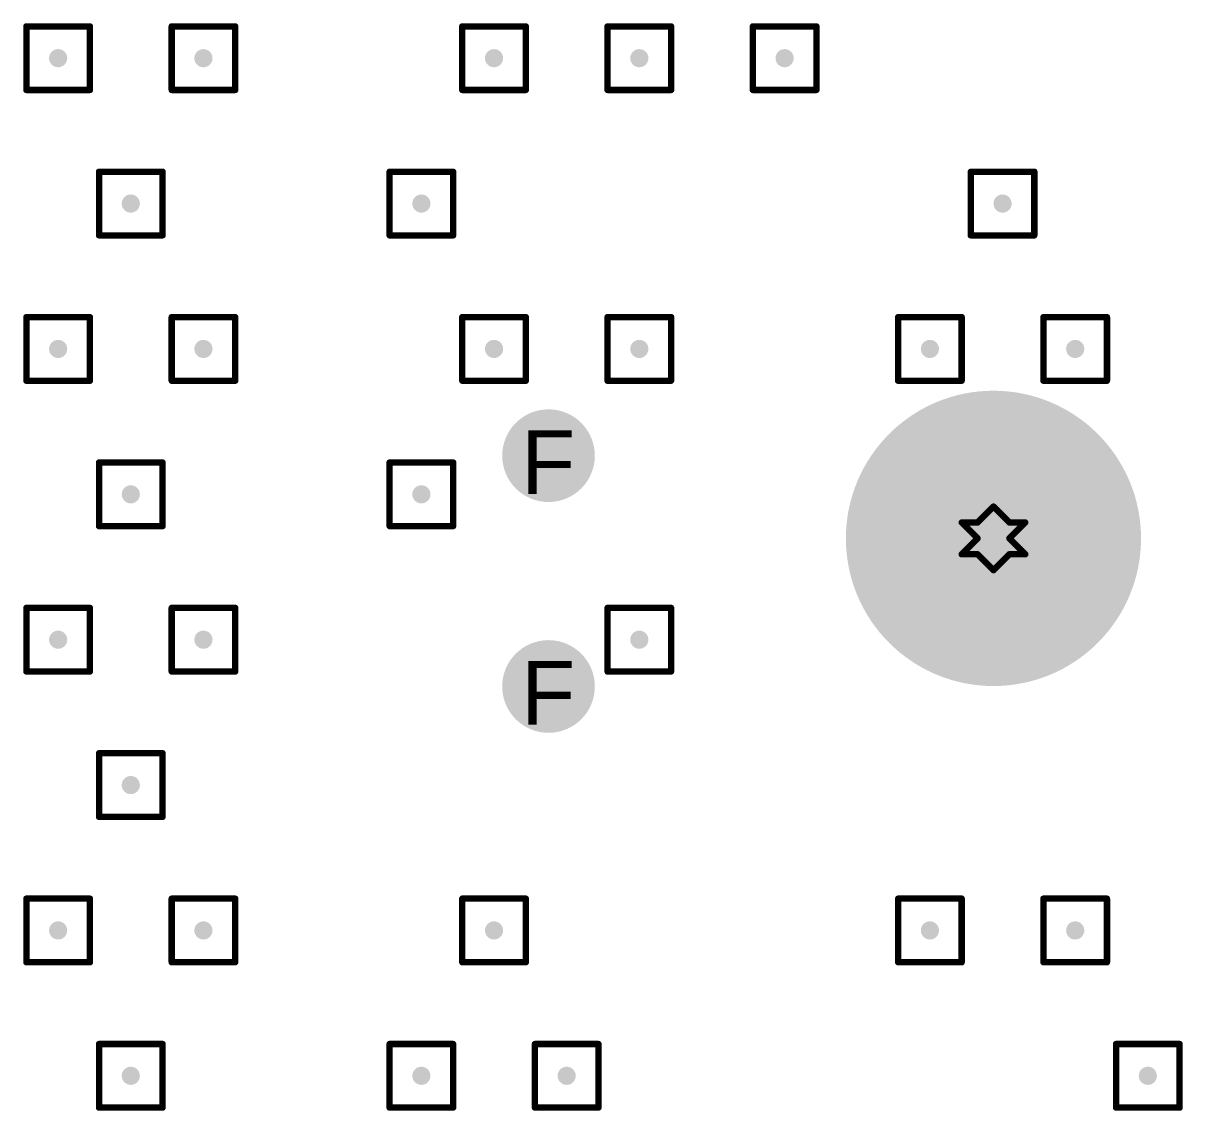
# Model space of a CAD drawing. Header units: inches. Extents: x 0 to 17, y 0 to 4.
# Drawn here: x 0.008 to 0.511, y 0.449 to 0.921 of the extents above; entities that cross this region are included whole.
import ezdxf

# ---------------------------------------------------------------- set-up
doc = ezdxf.new("R2010")
doc.units = ezdxf.units.IN
doc.header["$MEASUREMENT"] = 0
for name, color, linetype in [('Drill Drawing', 1, 'Continuous'), ('Pad Holes', 156, 'Continuous'), ('Via Holes', 16, 'Continuous')]:
    doc.layers.add(name, color=color, linetype=linetype)
doc.styles.add('Arial', font='', dxfattribs={"height": 0.2})
doc.styles.get('Arial').set_extended_font_data('Arial')

# ---------------------------------------------------------------- blocks, each defined once
blk = doc.blocks.new('HR911130A_123')
at = {"layer": 'Pad Holes'}
h = blk.add_hatch(color=7, dxfattribs=at)
edge = h.paths.add_edge_path()
edge.add_arc((0.16083, 0.19291), 0.02008, 0, 360)
h = blk.add_hatch(color=7, dxfattribs=at)
edge = h.paths.add_edge_path()
edge.add_arc((0.26083, 0.19291), 0.02008, 0, 360)
h = blk.add_hatch(color=7, dxfattribs=at)
edge = h.paths.add_edge_path()
edge.add_arc((0.225, 0), 0.06398, 0, 360)

msp = doc.modelspace()

# ---------------------------------------------------------------- hatches: boundary and pattern name
at = {"layer": 'Via Holes'}
h = msp.add_hatch(color=7, dxfattribs=at)
edge = h.paths.add_edge_path()
edge.add_arc((0.02362, 0.90551), 0.00394, 0, 360)
h = msp.add_hatch(color=7, dxfattribs=at)
edge = h.paths.add_edge_path()
edge.add_arc((0.08661, 0.90551), 0.00394, 0, 360)
h = msp.add_hatch(color=7, dxfattribs=at)
edge = h.paths.add_edge_path()
edge.add_arc((0.2126, 0.90551), 0.00394, 0, 360)
h = msp.add_hatch(color=7, dxfattribs=at)
edge = h.paths.add_edge_path()
edge.add_arc((0.27559, 0.90551), 0.00394, 0, 360)
h = msp.add_hatch(color=7, dxfattribs=at)
edge = h.paths.add_edge_path()
edge.add_arc((0.33858, 0.90551), 0.00394, 0, 360)
h = msp.add_hatch(color=7, dxfattribs=at)
edge = h.paths.add_edge_path()
edge.add_arc((0.05512, 0.84252), 0.00394, 0, 360)
h = msp.add_hatch(color=7, dxfattribs=at)
edge = h.paths.add_edge_path()
edge.add_arc((0.1811, 0.84252), 0.00394, 0, 360)
h = msp.add_hatch(color=7, dxfattribs=at)
edge = h.paths.add_edge_path()
edge.add_arc((0.43307, 0.84252), 0.00394, 0, 360)
h = msp.add_hatch(color=7, dxfattribs=at)
edge = h.paths.add_edge_path()
edge.add_arc((0.02362, 0.77953), 0.00394, 0, 360)
h = msp.add_hatch(color=7, dxfattribs=at)
edge = h.paths.add_edge_path()
edge.add_arc((0.08661, 0.77953), 0.00394, 0, 360)
h = msp.add_hatch(color=7, dxfattribs=at)
edge = h.paths.add_edge_path()
edge.add_arc((0.2126, 0.77953), 0.00394, 0, 360)
h = msp.add_hatch(color=7, dxfattribs=at)
edge = h.paths.add_edge_path()
edge.add_arc((0.27559, 0.77953), 0.00394, 0, 360)
h = msp.add_hatch(color=7, dxfattribs=at)
edge = h.paths.add_edge_path()
edge.add_arc((0.40157, 0.77953), 0.00394, 0, 360)
h = msp.add_hatch(color=7, dxfattribs=at)
edge = h.paths.add_edge_path()
edge.add_arc((0.46457, 0.77953), 0.00394, 0, 360)
h = msp.add_hatch(color=7, dxfattribs=at)
edge = h.paths.add_edge_path()
edge.add_arc((0.05512, 0.71653), 0.00394, 0, 360)
h = msp.add_hatch(color=7, dxfattribs=at)
edge = h.paths.add_edge_path()
edge.add_arc((0.1811, 0.71653), 0.00394, 0, 360)
h = msp.add_hatch(color=7, dxfattribs=at)
edge = h.paths.add_edge_path()
edge.add_arc((0.02362, 0.65354), 0.00394, 0, 360)
h = msp.add_hatch(color=7, dxfattribs=at)
edge = h.paths.add_edge_path()
edge.add_arc((0.08661, 0.65354), 0.00394, 0, 360)
h = msp.add_hatch(color=7, dxfattribs=at)
edge = h.paths.add_edge_path()
edge.add_arc((0.27559, 0.65354), 0.00394, 0, 360)
h = msp.add_hatch(color=7, dxfattribs=at)
edge = h.paths.add_edge_path()
edge.add_arc((0.05512, 0.59055), 0.00394, 0, 360)
h = msp.add_hatch(color=7, dxfattribs=at)
edge = h.paths.add_edge_path()
edge.add_arc((0.02362, 0.52756), 0.00394, 0, 360)
h = msp.add_hatch(color=7, dxfattribs=at)
edge = h.paths.add_edge_path()
edge.add_arc((0.08661, 0.52756), 0.00394, 0, 360)
h = msp.add_hatch(color=7, dxfattribs=at)
edge = h.paths.add_edge_path()
edge.add_arc((0.2126, 0.52756), 0.00394, 0, 360)
h = msp.add_hatch(color=7, dxfattribs=at)
edge = h.paths.add_edge_path()
edge.add_arc((0.40157, 0.52756), 0.00394, 0, 360)
h = msp.add_hatch(color=7, dxfattribs=at)
edge = h.paths.add_edge_path()
edge.add_arc((0.46457, 0.52756), 0.00394, 0, 360)
h = msp.add_hatch(color=7, dxfattribs=at)
edge = h.paths.add_edge_path()
edge.add_arc((0.05512, 0.46457), 0.00394, 0, 360)
h = msp.add_hatch(color=7, dxfattribs=at)
edge = h.paths.add_edge_path()
edge.add_arc((0.1811, 0.46457), 0.00394, 0, 360)
h = msp.add_hatch(color=7, dxfattribs=at)
edge = h.paths.add_edge_path()
edge.add_arc((0.24409, 0.46457), 0.00394, 0, 360)
h = msp.add_hatch(color=7, dxfattribs=at)
edge = h.paths.add_edge_path()
edge.add_arc((0.49606, 0.46457), 0.00394, 0, 360)

# ---------------------------------------------------------------- linework, layer by layer
at = {"layer": 'Drill Drawing'}
for points in [[(0.00984, 0.91929, 0.00276, 0.00276, 0), (0.0374, 0.91929, 0.00276, 0.00276, 0)], [(0.00984, 0.89173, 0.00276, 0.00276, 0), (0.00984, 0.91929, 0.00276, 0.00276, 0)], [(0.0374, 0.89173, 0.00276, 0.00276, 0), (0.0374, 0.91929, 0.00276, 0.00276, 0)], [(0.07283, 0.91929, 0.00276, 0.00276, 0), (0.10039, 0.91929, 0.00276, 0.00276, 0)], [(0.07283, 0.89173, 0.00276, 0.00276, 0), (0.07283, 0.91929, 0.00276, 0.00276, 0)], [(0.10039, 0.89173, 0.00276, 0.00276, 0), (0.10039, 0.91929, 0.00276, 0.00276, 0)], [(0.19882, 0.91929, 0.00276, 0.00276, 0), (0.22638, 0.91929, 0.00276, 0.00276, 0)], [(0.19882, 0.89173, 0.00276, 0.00276, 0), (0.19882, 0.91929, 0.00276, 0.00276, 0)], [(0.22638, 0.89173, 0.00276, 0.00276, 0), (0.22638, 0.91929, 0.00276, 0.00276, 0)], [(0.26181, 0.91929, 0.00276, 0.00276, 0), (0.28937, 0.91929, 0.00276, 0.00276, 0)], [(0.26181, 0.89173, 0.00276, 0.00276, 0), (0.26181, 0.91929, 0.00276, 0.00276, 0)], [(0.28937, 0.89173, 0.00276, 0.00276, 0), (0.28937, 0.91929, 0.00276, 0.00276, 0)], [(0.3248, 0.91929, 0.00276, 0.00276, 0), (0.35236, 0.91929, 0.00276, 0.00276, 0)], [(0.3248, 0.89173, 0.00276, 0.00276, 0), (0.3248, 0.91929, 0.00276, 0.00276, 0)], [(0.35236, 0.89173, 0.00276, 0.00276, 0), (0.35236, 0.91929, 0.00276, 0.00276, 0)], [(0.00984, 0.89173, 0.00276, 0.00276, 0), (0.0374, 0.89173, 0.00276, 0.00276, 0)], [(0.07283, 0.89173, 0.00276, 0.00276, 0), (0.10039, 0.89173, 0.00276, 0.00276, 0)], [(0.19882, 0.89173, 0.00276, 0.00276, 0), (0.22638, 0.89173, 0.00276, 0.00276, 0)], [(0.26181, 0.89173, 0.00276, 0.00276, 0), (0.28937, 0.89173, 0.00276, 0.00276, 0)], [(0.3248, 0.89173, 0.00276, 0.00276, 0), (0.35236, 0.89173, 0.00276, 0.00276, 0)], [(0.04134, 0.8563, 0.00276, 0.00276, 0), (0.0689, 0.8563, 0.00276, 0.00276, 0)], [(0.04134, 0.82874, 0.00276, 0.00276, 0), (0.04134, 0.8563, 0.00276, 0.00276, 0)], [(0.0689, 0.82874, 0.00276, 0.00276, 0), (0.0689, 0.8563, 0.00276, 0.00276, 0)], [(0.16732, 0.8563, 0.00276, 0.00276, 0), (0.19488, 0.8563, 0.00276, 0.00276, 0)], [(0.16732, 0.82874, 0.00276, 0.00276, 0), (0.16732, 0.8563, 0.00276, 0.00276, 0)], [(0.19488, 0.82874, 0.00276, 0.00276, 0), (0.19488, 0.8563, 0.00276, 0.00276, 0)], [(0.41929, 0.8563, 0.00276, 0.00276, 0), (0.44685, 0.8563, 0.00276, 0.00276, 0)], [(0.41929, 0.82874, 0.00276, 0.00276, 0), (0.41929, 0.8563, 0.00276, 0.00276, 0)], [(0.44685, 0.82874, 0.00276, 0.00276, 0), (0.44685, 0.8563, 0.00276, 0.00276, 0)], [(0.04134, 0.82874, 0.00276, 0.00276, 0), (0.0689, 0.82874, 0.00276, 0.00276, 0)], [(0.16732, 0.82874, 0.00276, 0.00276, 0), (0.19488, 0.82874, 0.00276, 0.00276, 0)], [(0.41929, 0.82874, 0.00276, 0.00276, 0), (0.44685, 0.82874, 0.00276, 0.00276, 0)], [(0.00984, 0.79331, 0.00276, 0.00276, 0), (0.0374, 0.79331, 0.00276, 0.00276, 0)], [(0.00984, 0.76575, 0.00276, 0.00276, 0), (0.00984, 0.79331, 0.00276, 0.00276, 0)], [(0.0374, 0.76575, 0.00276, 0.00276, 0), (0.0374, 0.79331, 0.00276, 0.00276, 0)], [(0.07283, 0.79331, 0.00276, 0.00276, 0), (0.10039, 0.79331, 0.00276, 0.00276, 0)], [(0.07283, 0.76575, 0.00276, 0.00276, 0), (0.07283, 0.79331, 0.00276, 0.00276, 0)], [(0.10039, 0.76575, 0.00276, 0.00276, 0), (0.10039, 0.79331, 0.00276, 0.00276, 0)], [(0.19882, 0.79331, 0.00276, 0.00276, 0), (0.22638, 0.79331, 0.00276, 0.00276, 0)], [(0.19882, 0.76575, 0.00276, 0.00276, 0), (0.19882, 0.79331, 0.00276, 0.00276, 0)], [(0.22638, 0.76575, 0.00276, 0.00276, 0), (0.22638, 0.79331, 0.00276, 0.00276, 0)], [(0.26181, 0.79331, 0.00276, 0.00276, 0), (0.28937, 0.79331, 0.00276, 0.00276, 0)], [(0.26181, 0.76575, 0.00276, 0.00276, 0), (0.26181, 0.79331, 0.00276, 0.00276, 0)], [(0.28937, 0.76575, 0.00276, 0.00276, 0), (0.28937, 0.79331, 0.00276, 0.00276, 0)], [(0.38779, 0.79331, 0.00276, 0.00276, 0), (0.41535, 0.79331, 0.00276, 0.00276, 0)], [(0.38779, 0.76575, 0.00276, 0.00276, 0), (0.38779, 0.79331, 0.00276, 0.00276, 0)], [(0.41535, 0.76575, 0.00276, 0.00276, 0), (0.41535, 0.79331, 0.00276, 0.00276, 0)], [(0.45079, 0.79331, 0.00276, 0.00276, 0), (0.47835, 0.79331, 0.00276, 0.00276, 0)], [(0.45079, 0.76575, 0.00276, 0.00276, 0), (0.45079, 0.79331, 0.00276, 0.00276, 0)], [(0.47835, 0.76575, 0.00276, 0.00276, 0), (0.47835, 0.79331, 0.00276, 0.00276, 0)], [(0.00984, 0.76575, 0.00276, 0.00276, 0), (0.0374, 0.76575, 0.00276, 0.00276, 0)], [(0.07283, 0.76575, 0.00276, 0.00276, 0), (0.10039, 0.76575, 0.00276, 0.00276, 0)], [(0.19882, 0.76575, 0.00276, 0.00276, 0), (0.22638, 0.76575, 0.00276, 0.00276, 0)], [(0.26181, 0.76575, 0.00276, 0.00276, 0), (0.28937, 0.76575, 0.00276, 0.00276, 0)], [(0.38779, 0.76575, 0.00276, 0.00276, 0), (0.41535, 0.76575, 0.00276, 0.00276, 0)], [(0.45079, 0.76575, 0.00276, 0.00276, 0), (0.47835, 0.76575, 0.00276, 0.00276, 0)], [(0.04134, 0.73031, 0.00276, 0.00276, 0), (0.0689, 0.73031, 0.00276, 0.00276, 0)], [(0.04134, 0.70276, 0.00276, 0.00276, 0), (0.04134, 0.73031, 0.00276, 0.00276, 0)], [(0.0689, 0.70276, 0.00276, 0.00276, 0), (0.0689, 0.73031, 0.00276, 0.00276, 0)], [(0.16732, 0.73031, 0.00276, 0.00276, 0), (0.19488, 0.73031, 0.00276, 0.00276, 0)], [(0.16732, 0.70276, 0.00276, 0.00276, 0), (0.16732, 0.73031, 0.00276, 0.00276, 0)], [(0.19488, 0.70276, 0.00276, 0.00276, 0), (0.19488, 0.73031, 0.00276, 0.00276, 0)], [(0.42224, 0.70433, 0.00276, 0.00276, 0), (0.42913, 0.71122, 0.00276, 0.00276, 0)], [(0.42913, 0.71122, 0.00276, 0.00276, 0), (0.43602, 0.70433, 0.00276, 0.00276, 0)], [(0.04134, 0.70276, 0.00276, 0.00276, 0), (0.0689, 0.70276, 0.00276, 0.00276, 0)], [(0.16732, 0.70276, 0.00276, 0.00276, 0), (0.19488, 0.70276, 0.00276, 0.00276, 0)], [(0.41535, 0.70433, 0.00276, 0.00276, 0), (0.42224, 0.69744, 0.00276, 0.00276, 0)], [(0.41535, 0.70433, 0.00276, 0.00276, 0), (0.42224, 0.70433, 0.00276, 0.00276, 0)], [(0.43602, 0.70433, 0.00276, 0.00276, 0), (0.44291, 0.70433, 0.00276, 0.00276, 0)], [(0.43602, 0.69744, 0.00276, 0.00276, 0), (0.44291, 0.70433, 0.00276, 0.00276, 0)], [(0.41535, 0.69055, 0.00276, 0.00276, 0), (0.42224, 0.69744, 0.00276, 0.00276, 0)], [(0.43602, 0.69744, 0.00276, 0.00276, 0), (0.44291, 0.69055, 0.00276, 0.00276, 0)], [(0.41535, 0.69055, 0.00276, 0.00276, 0), (0.42224, 0.69055, 0.00276, 0.00276, 0)], [(0.42224, 0.69055, 0.00276, 0.00276, 0), (0.42913, 0.68366, 0.00276, 0.00276, 0)], [(0.42913, 0.68366, 0.00276, 0.00276, 0), (0.43602, 0.69055, 0.00276, 0.00276, 0)], [(0.43602, 0.69055, 0.00276, 0.00276, 0), (0.44291, 0.69055, 0.00276, 0.00276, 0)], [(0.00984, 0.66732, 0.00276, 0.00276, 0), (0.0374, 0.66732, 0.00276, 0.00276, 0)], [(0.00984, 0.63976, 0.00276, 0.00276, 0), (0.00984, 0.66732, 0.00276, 0.00276, 0)], [(0.0374, 0.63976, 0.00276, 0.00276, 0), (0.0374, 0.66732, 0.00276, 0.00276, 0)], [(0.07283, 0.66732, 0.00276, 0.00276, 0), (0.10039, 0.66732, 0.00276, 0.00276, 0)], [(0.07283, 0.63976, 0.00276, 0.00276, 0), (0.07283, 0.66732, 0.00276, 0.00276, 0)], [(0.10039, 0.63976, 0.00276, 0.00276, 0), (0.10039, 0.66732, 0.00276, 0.00276, 0)], [(0.26181, 0.66732, 0.00276, 0.00276, 0), (0.28937, 0.66732, 0.00276, 0.00276, 0)], [(0.26181, 0.63976, 0.00276, 0.00276, 0), (0.26181, 0.66732, 0.00276, 0.00276, 0)], [(0.28937, 0.63976, 0.00276, 0.00276, 0), (0.28937, 0.66732, 0.00276, 0.00276, 0)], [(0.00984, 0.63976, 0.00276, 0.00276, 0), (0.0374, 0.63976, 0.00276, 0.00276, 0)], [(0.07283, 0.63976, 0.00276, 0.00276, 0), (0.10039, 0.63976, 0.00276, 0.00276, 0)], [(0.26181, 0.63976, 0.00276, 0.00276, 0), (0.28937, 0.63976, 0.00276, 0.00276, 0)], [(0.04134, 0.60433, 0.00276, 0.00276, 0), (0.0689, 0.60433, 0.00276, 0.00276, 0)], [(0.04134, 0.57677, 0.00276, 0.00276, 0), (0.04134, 0.60433, 0.00276, 0.00276, 0)], [(0.0689, 0.57677, 0.00276, 0.00276, 0), (0.0689, 0.60433, 0.00276, 0.00276, 0)], [(0.04134, 0.57677, 0.00276, 0.00276, 0), (0.0689, 0.57677, 0.00276, 0.00276, 0)], [(0.00984, 0.54134, 0.00276, 0.00276, 0), (0.0374, 0.54134, 0.00276, 0.00276, 0)], [(0.00984, 0.51378, 0.00276, 0.00276, 0), (0.00984, 0.54134, 0.00276, 0.00276, 0)], [(0.0374, 0.51378, 0.00276, 0.00276, 0), (0.0374, 0.54134, 0.00276, 0.00276, 0)], [(0.07283, 0.54134, 0.00276, 0.00276, 0), (0.10039, 0.54134, 0.00276, 0.00276, 0)], [(0.07283, 0.51378, 0.00276, 0.00276, 0), (0.07283, 0.54134, 0.00276, 0.00276, 0)], [(0.10039, 0.51378, 0.00276, 0.00276, 0), (0.10039, 0.54134, 0.00276, 0.00276, 0)], [(0.19882, 0.54134, 0.00276, 0.00276, 0), (0.22638, 0.54134, 0.00276, 0.00276, 0)], [(0.19882, 0.51378, 0.00276, 0.00276, 0), (0.19882, 0.54134, 0.00276, 0.00276, 0)], [(0.22638, 0.51378, 0.00276, 0.00276, 0), (0.22638, 0.54134, 0.00276, 0.00276, 0)], [(0.38779, 0.54134, 0.00276, 0.00276, 0), (0.41535, 0.54134, 0.00276, 0.00276, 0)], [(0.38779, 0.51378, 0.00276, 0.00276, 0), (0.38779, 0.54134, 0.00276, 0.00276, 0)], [(0.41535, 0.51378, 0.00276, 0.00276, 0), (0.41535, 0.54134, 0.00276, 0.00276, 0)], [(0.45079, 0.54134, 0.00276, 0.00276, 0), (0.47835, 0.54134, 0.00276, 0.00276, 0)], [(0.45079, 0.51378, 0.00276, 0.00276, 0), (0.45079, 0.54134, 0.00276, 0.00276, 0)], [(0.47835, 0.51378, 0.00276, 0.00276, 0), (0.47835, 0.54134, 0.00276, 0.00276, 0)], [(0.00984, 0.51378, 0.00276, 0.00276, 0), (0.0374, 0.51378, 0.00276, 0.00276, 0)], [(0.07283, 0.51378, 0.00276, 0.00276, 0), (0.10039, 0.51378, 0.00276, 0.00276, 0)], [(0.19882, 0.51378, 0.00276, 0.00276, 0), (0.22638, 0.51378, 0.00276, 0.00276, 0)], [(0.38779, 0.51378, 0.00276, 0.00276, 0), (0.41535, 0.51378, 0.00276, 0.00276, 0)], [(0.45079, 0.51378, 0.00276, 0.00276, 0), (0.47835, 0.51378, 0.00276, 0.00276, 0)], [(0.04134, 0.47835, 0.00276, 0.00276, 0), (0.0689, 0.47835, 0.00276, 0.00276, 0)], [(0.04134, 0.45079, 0.00276, 0.00276, 0), (0.04134, 0.47835, 0.00276, 0.00276, 0)], [(0.0689, 0.45079, 0.00276, 0.00276, 0), (0.0689, 0.47835, 0.00276, 0.00276, 0)], [(0.16732, 0.47835, 0.00276, 0.00276, 0), (0.19488, 0.47835, 0.00276, 0.00276, 0)], [(0.16732, 0.45079, 0.00276, 0.00276, 0), (0.16732, 0.47835, 0.00276, 0.00276, 0)], [(0.19488, 0.45079, 0.00276, 0.00276, 0), (0.19488, 0.47835, 0.00276, 0.00276, 0)], [(0.23031, 0.47835, 0.00276, 0.00276, 0), (0.25787, 0.47835, 0.00276, 0.00276, 0)], [(0.23031, 0.45079, 0.00276, 0.00276, 0), (0.23031, 0.47835, 0.00276, 0.00276, 0)], [(0.25787, 0.45079, 0.00276, 0.00276, 0), (0.25787, 0.47835, 0.00276, 0.00276, 0)], [(0.48228, 0.47835, 0.00276, 0.00276, 0), (0.50984, 0.47835, 0.00276, 0.00276, 0)], [(0.48228, 0.45079, 0.00276, 0.00276, 0), (0.48228, 0.47835, 0.00276, 0.00276, 0)], [(0.50984, 0.45079, 0.00276, 0.00276, 0), (0.50984, 0.47835, 0.00276, 0.00276, 0)], [(0.04134, 0.45079, 0.00276, 0.00276, 0), (0.0689, 0.45079, 0.00276, 0.00276, 0)], [(0.16732, 0.45079, 0.00276, 0.00276, 0), (0.19488, 0.45079, 0.00276, 0.00276, 0)], [(0.23031, 0.45079, 0.00276, 0.00276, 0), (0.25787, 0.45079, 0.00276, 0.00276, 0)], [(0.48228, 0.45079, 0.00276, 0.00276, 0), (0.50984, 0.45079, 0.00276, 0.00276, 0)]]:
    msp.add_lwpolyline(points, format="xyseb", dxfattribs=at)
for points in [[(0.00915, 0.91929, 0.00138, 0.00138, 1), (0.01053, 0.91929, 0.00138, 0.00138, 1)], [(0.00915, 0.91929, 0.00138, 0.00138, 1), (0.01053, 0.91929, 0.00138, 0.00138, 1)], [(0.03671, 0.91929, 0.00138, 0.00138, 1), (0.03809, 0.91929, 0.00138, 0.00138, 1)], [(0.03671, 0.91929, 0.00138, 0.00138, 1), (0.03809, 0.91929, 0.00138, 0.00138, 1)], [(0.07215, 0.91929, 0.00138, 0.00138, 1), (0.07352, 0.91929, 0.00138, 0.00138, 1)], [(0.07215, 0.91929, 0.00138, 0.00138, 1), (0.07352, 0.91929, 0.00138, 0.00138, 1)], [(0.0997, 0.91929, 0.00138, 0.00138, 1), (0.10108, 0.91929, 0.00138, 0.00138, 1)], [(0.0997, 0.91929, 0.00138, 0.00138, 1), (0.10108, 0.91929, 0.00138, 0.00138, 1)], [(0.19813, 0.91929, 0.00138, 0.00138, 1), (0.19951, 0.91929, 0.00138, 0.00138, 1)], [(0.19813, 0.91929, 0.00138, 0.00138, 1), (0.19951, 0.91929, 0.00138, 0.00138, 1)], [(0.22569, 0.91929, 0.00138, 0.00138, 1), (0.22707, 0.91929, 0.00138, 0.00138, 1)], [(0.22569, 0.91929, 0.00138, 0.00138, 1), (0.22707, 0.91929, 0.00138, 0.00138, 1)], [(0.26112, 0.91929, 0.00138, 0.00138, 1), (0.2625, 0.91929, 0.00138, 0.00138, 1)], [(0.26112, 0.91929, 0.00138, 0.00138, 1), (0.2625, 0.91929, 0.00138, 0.00138, 1)], [(0.28868, 0.91929, 0.00138, 0.00138, 1), (0.29006, 0.91929, 0.00138, 0.00138, 1)], [(0.28868, 0.91929, 0.00138, 0.00138, 1), (0.29006, 0.91929, 0.00138, 0.00138, 1)], [(0.32411, 0.91929, 0.00138, 0.00138, 1), (0.32549, 0.91929, 0.00138, 0.00138, 1)], [(0.32411, 0.91929, 0.00138, 0.00138, 1), (0.32549, 0.91929, 0.00138, 0.00138, 1)], [(0.35167, 0.91929, 0.00138, 0.00138, 1), (0.35305, 0.91929, 0.00138, 0.00138, 1)], [(0.35167, 0.91929, 0.00138, 0.00138, 1), (0.35305, 0.91929, 0.00138, 0.00138, 1)], [(0.00915, 0.89173, 0.00138, 0.00138, 1), (0.01053, 0.89173, 0.00138, 0.00138, 1)], [(0.00915, 0.89173, 0.00138, 0.00138, 1), (0.01053, 0.89173, 0.00138, 0.00138, 1)], [(0.03671, 0.89173, 0.00138, 0.00138, 1), (0.03809, 0.89173, 0.00138, 0.00138, 1)], [(0.03671, 0.89173, 0.00138, 0.00138, 1), (0.03809, 0.89173, 0.00138, 0.00138, 1)], [(0.07215, 0.89173, 0.00138, 0.00138, 1), (0.07352, 0.89173, 0.00138, 0.00138, 1)], [(0.07215, 0.89173, 0.00138, 0.00138, 1), (0.07352, 0.89173, 0.00138, 0.00138, 1)], [(0.0997, 0.89173, 0.00138, 0.00138, 1), (0.10108, 0.89173, 0.00138, 0.00138, 1)], [(0.0997, 0.89173, 0.00138, 0.00138, 1), (0.10108, 0.89173, 0.00138, 0.00138, 1)], [(0.19813, 0.89173, 0.00138, 0.00138, 1), (0.19951, 0.89173, 0.00138, 0.00138, 1)], [(0.19813, 0.89173, 0.00138, 0.00138, 1), (0.19951, 0.89173, 0.00138, 0.00138, 1)], [(0.22569, 0.89173, 0.00138, 0.00138, 1), (0.22707, 0.89173, 0.00138, 0.00138, 1)], [(0.22569, 0.89173, 0.00138, 0.00138, 1), (0.22707, 0.89173, 0.00138, 0.00138, 1)], [(0.26112, 0.89173, 0.00138, 0.00138, 1), (0.2625, 0.89173, 0.00138, 0.00138, 1)], [(0.26112, 0.89173, 0.00138, 0.00138, 1), (0.2625, 0.89173, 0.00138, 0.00138, 1)], [(0.28868, 0.89173, 0.00138, 0.00138, 1), (0.29006, 0.89173, 0.00138, 0.00138, 1)], [(0.28868, 0.89173, 0.00138, 0.00138, 1), (0.29006, 0.89173, 0.00138, 0.00138, 1)], [(0.32411, 0.89173, 0.00138, 0.00138, 1), (0.32549, 0.89173, 0.00138, 0.00138, 1)], [(0.32411, 0.89173, 0.00138, 0.00138, 1), (0.32549, 0.89173, 0.00138, 0.00138, 1)], [(0.35167, 0.89173, 0.00138, 0.00138, 1), (0.35305, 0.89173, 0.00138, 0.00138, 1)], [(0.35167, 0.89173, 0.00138, 0.00138, 1), (0.35305, 0.89173, 0.00138, 0.00138, 1)], [(0.04065, 0.8563, 0.00138, 0.00138, 1), (0.04203, 0.8563, 0.00138, 0.00138, 1)], [(0.04065, 0.8563, 0.00138, 0.00138, 1), (0.04203, 0.8563, 0.00138, 0.00138, 1)], [(0.06821, 0.8563, 0.00138, 0.00138, 1), (0.06959, 0.8563, 0.00138, 0.00138, 1)], [(0.06821, 0.8563, 0.00138, 0.00138, 1), (0.06959, 0.8563, 0.00138, 0.00138, 1)], [(0.16663, 0.8563, 0.00138, 0.00138, 1), (0.16801, 0.8563, 0.00138, 0.00138, 1)], [(0.16663, 0.8563, 0.00138, 0.00138, 1), (0.16801, 0.8563, 0.00138, 0.00138, 1)], [(0.19419, 0.8563, 0.00138, 0.00138, 1), (0.19557, 0.8563, 0.00138, 0.00138, 1)], [(0.19419, 0.8563, 0.00138, 0.00138, 1), (0.19557, 0.8563, 0.00138, 0.00138, 1)], [(0.4186, 0.8563, 0.00138, 0.00138, 1), (0.41998, 0.8563, 0.00138, 0.00138, 1)], [(0.4186, 0.8563, 0.00138, 0.00138, 1), (0.41998, 0.8563, 0.00138, 0.00138, 1)], [(0.44616, 0.8563, 0.00138, 0.00138, 1), (0.44754, 0.8563, 0.00138, 0.00138, 1)], [(0.44616, 0.8563, 0.00138, 0.00138, 1), (0.44754, 0.8563, 0.00138, 0.00138, 1)], [(0.04065, 0.82874, 0.00138, 0.00138, 1), (0.04203, 0.82874, 0.00138, 0.00138, 1)], [(0.04065, 0.82874, 0.00138, 0.00138, 1), (0.04203, 0.82874, 0.00138, 0.00138, 1)], [(0.06821, 0.82874, 0.00138, 0.00138, 1), (0.06959, 0.82874, 0.00138, 0.00138, 1)], [(0.06821, 0.82874, 0.00138, 0.00138, 1), (0.06959, 0.82874, 0.00138, 0.00138, 1)], [(0.16663, 0.82874, 0.00138, 0.00138, 1), (0.16801, 0.82874, 0.00138, 0.00138, 1)], [(0.16663, 0.82874, 0.00138, 0.00138, 1), (0.16801, 0.82874, 0.00138, 0.00138, 1)], [(0.19419, 0.82874, 0.00138, 0.00138, 1), (0.19557, 0.82874, 0.00138, 0.00138, 1)], [(0.19419, 0.82874, 0.00138, 0.00138, 1), (0.19557, 0.82874, 0.00138, 0.00138, 1)], [(0.4186, 0.82874, 0.00138, 0.00138, 1), (0.41998, 0.82874, 0.00138, 0.00138, 1)], [(0.4186, 0.82874, 0.00138, 0.00138, 1), (0.41998, 0.82874, 0.00138, 0.00138, 1)], [(0.44616, 0.82874, 0.00138, 0.00138, 1), (0.44754, 0.82874, 0.00138, 0.00138, 1)], [(0.44616, 0.82874, 0.00138, 0.00138, 1), (0.44754, 0.82874, 0.00138, 0.00138, 1)], [(0.00915, 0.79331, 0.00138, 0.00138, 1), (0.01053, 0.79331, 0.00138, 0.00138, 1)], [(0.00915, 0.79331, 0.00138, 0.00138, 1), (0.01053, 0.79331, 0.00138, 0.00138, 1)], [(0.03671, 0.79331, 0.00138, 0.00138, 1), (0.03809, 0.79331, 0.00138, 0.00138, 1)], [(0.03671, 0.79331, 0.00138, 0.00138, 1), (0.03809, 0.79331, 0.00138, 0.00138, 1)], [(0.07215, 0.79331, 0.00138, 0.00138, 1), (0.07352, 0.79331, 0.00138, 0.00138, 1)], [(0.07215, 0.79331, 0.00138, 0.00138, 1), (0.07352, 0.79331, 0.00138, 0.00138, 1)], [(0.0997, 0.79331, 0.00138, 0.00138, 1), (0.10108, 0.79331, 0.00138, 0.00138, 1)], [(0.0997, 0.79331, 0.00138, 0.00138, 1), (0.10108, 0.79331, 0.00138, 0.00138, 1)], [(0.19813, 0.79331, 0.00138, 0.00138, 1), (0.19951, 0.79331, 0.00138, 0.00138, 1)], [(0.19813, 0.79331, 0.00138, 0.00138, 1), (0.19951, 0.79331, 0.00138, 0.00138, 1)], [(0.22569, 0.79331, 0.00138, 0.00138, 1), (0.22707, 0.79331, 0.00138, 0.00138, 1)], [(0.22569, 0.79331, 0.00138, 0.00138, 1), (0.22707, 0.79331, 0.00138, 0.00138, 1)], [(0.26112, 0.79331, 0.00138, 0.00138, 1), (0.2625, 0.79331, 0.00138, 0.00138, 1)], [(0.26112, 0.79331, 0.00138, 0.00138, 1), (0.2625, 0.79331, 0.00138, 0.00138, 1)], [(0.28868, 0.79331, 0.00138, 0.00138, 1), (0.29006, 0.79331, 0.00138, 0.00138, 1)], [(0.28868, 0.79331, 0.00138, 0.00138, 1), (0.29006, 0.79331, 0.00138, 0.00138, 1)], [(0.38711, 0.79331, 0.00138, 0.00138, 1), (0.38848, 0.79331, 0.00138, 0.00138, 1)], [(0.38711, 0.79331, 0.00138, 0.00138, 1), (0.38848, 0.79331, 0.00138, 0.00138, 1)], [(0.41466, 0.79331, 0.00138, 0.00138, 1), (0.41604, 0.79331, 0.00138, 0.00138, 1)], [(0.41466, 0.79331, 0.00138, 0.00138, 1), (0.41604, 0.79331, 0.00138, 0.00138, 1)], [(0.4501, 0.79331, 0.00138, 0.00138, 1), (0.45148, 0.79331, 0.00138, 0.00138, 1)], [(0.4501, 0.79331, 0.00138, 0.00138, 1), (0.45148, 0.79331, 0.00138, 0.00138, 1)], [(0.47766, 0.79331, 0.00138, 0.00138, 1), (0.47903, 0.79331, 0.00138, 0.00138, 1)], [(0.47766, 0.79331, 0.00138, 0.00138, 1), (0.47903, 0.79331, 0.00138, 0.00138, 1)], [(0.00915, 0.76575, 0.00138, 0.00138, 1), (0.01053, 0.76575, 0.00138, 0.00138, 1)], [(0.00915, 0.76575, 0.00138, 0.00138, 1), (0.01053, 0.76575, 0.00138, 0.00138, 1)], [(0.03671, 0.76575, 0.00138, 0.00138, 1), (0.03809, 0.76575, 0.00138, 0.00138, 1)], [(0.03671, 0.76575, 0.00138, 0.00138, 1), (0.03809, 0.76575, 0.00138, 0.00138, 1)], [(0.07215, 0.76575, 0.00138, 0.00138, 1), (0.07352, 0.76575, 0.00138, 0.00138, 1)], [(0.07215, 0.76575, 0.00138, 0.00138, 1), (0.07352, 0.76575, 0.00138, 0.00138, 1)], [(0.0997, 0.76575, 0.00138, 0.00138, 1), (0.10108, 0.76575, 0.00138, 0.00138, 1)], [(0.0997, 0.76575, 0.00138, 0.00138, 1), (0.10108, 0.76575, 0.00138, 0.00138, 1)], [(0.19813, 0.76575, 0.00138, 0.00138, 1), (0.19951, 0.76575, 0.00138, 0.00138, 1)], [(0.19813, 0.76575, 0.00138, 0.00138, 1), (0.19951, 0.76575, 0.00138, 0.00138, 1)], [(0.22569, 0.76575, 0.00138, 0.00138, 1), (0.22707, 0.76575, 0.00138, 0.00138, 1)], [(0.22569, 0.76575, 0.00138, 0.00138, 1), (0.22707, 0.76575, 0.00138, 0.00138, 1)], [(0.26112, 0.76575, 0.00138, 0.00138, 1), (0.2625, 0.76575, 0.00138, 0.00138, 1)], [(0.26112, 0.76575, 0.00138, 0.00138, 1), (0.2625, 0.76575, 0.00138, 0.00138, 1)], [(0.28868, 0.76575, 0.00138, 0.00138, 1), (0.29006, 0.76575, 0.00138, 0.00138, 1)], [(0.28868, 0.76575, 0.00138, 0.00138, 1), (0.29006, 0.76575, 0.00138, 0.00138, 1)], [(0.38711, 0.76575, 0.00138, 0.00138, 1), (0.38848, 0.76575, 0.00138, 0.00138, 1)], [(0.38711, 0.76575, 0.00138, 0.00138, 1), (0.38848, 0.76575, 0.00138, 0.00138, 1)], [(0.41466, 0.76575, 0.00138, 0.00138, 1), (0.41604, 0.76575, 0.00138, 0.00138, 1)], [(0.41466, 0.76575, 0.00138, 0.00138, 1), (0.41604, 0.76575, 0.00138, 0.00138, 1)], [(0.4501, 0.76575, 0.00138, 0.00138, 1), (0.45148, 0.76575, 0.00138, 0.00138, 1)], [(0.4501, 0.76575, 0.00138, 0.00138, 1), (0.45148, 0.76575, 0.00138, 0.00138, 1)], [(0.47766, 0.76575, 0.00138, 0.00138, 1), (0.47903, 0.76575, 0.00138, 0.00138, 1)], [(0.47766, 0.76575, 0.00138, 0.00138, 1), (0.47903, 0.76575, 0.00138, 0.00138, 1)], [(0.04065, 0.73031, 0.00138, 0.00138, 1), (0.04203, 0.73031, 0.00138, 0.00138, 1)], [(0.04065, 0.73031, 0.00138, 0.00138, 1), (0.04203, 0.73031, 0.00138, 0.00138, 1)], [(0.06821, 0.73031, 0.00138, 0.00138, 1), (0.06959, 0.73031, 0.00138, 0.00138, 1)], [(0.06821, 0.73031, 0.00138, 0.00138, 1), (0.06959, 0.73031, 0.00138, 0.00138, 1)], [(0.16663, 0.73031, 0.00138, 0.00138, 1), (0.16801, 0.73031, 0.00138, 0.00138, 1)], [(0.16663, 0.73031, 0.00138, 0.00138, 1), (0.16801, 0.73031, 0.00138, 0.00138, 1)], [(0.19419, 0.73031, 0.00138, 0.00138, 1), (0.19557, 0.73031, 0.00138, 0.00138, 1)], [(0.19419, 0.73031, 0.00138, 0.00138, 1), (0.19557, 0.73031, 0.00138, 0.00138, 1)], [(0.42845, 0.71122, 0.00138, 0.00138, 1), (0.42982, 0.71122, 0.00138, 0.00138, 1)], [(0.42845, 0.71122, 0.00138, 0.00138, 1), (0.42982, 0.71122, 0.00138, 0.00138, 1)], [(0.04065, 0.70276, 0.00138, 0.00138, 1), (0.04203, 0.70276, 0.00138, 0.00138, 1)], [(0.04065, 0.70276, 0.00138, 0.00138, 1), (0.04203, 0.70276, 0.00138, 0.00138, 1)], [(0.06821, 0.70276, 0.00138, 0.00138, 1), (0.06959, 0.70276, 0.00138, 0.00138, 1)], [(0.06821, 0.70276, 0.00138, 0.00138, 1), (0.06959, 0.70276, 0.00138, 0.00138, 1)], [(0.16663, 0.70276, 0.00138, 0.00138, 1), (0.16801, 0.70276, 0.00138, 0.00138, 1)], [(0.16663, 0.70276, 0.00138, 0.00138, 1), (0.16801, 0.70276, 0.00138, 0.00138, 1)], [(0.19419, 0.70276, 0.00138, 0.00138, 1), (0.19557, 0.70276, 0.00138, 0.00138, 1)], [(0.19419, 0.70276, 0.00138, 0.00138, 1), (0.19557, 0.70276, 0.00138, 0.00138, 1)], [(0.41467, 0.70433, 0.00138, 0.00138, 1), (0.41604, 0.70433, 0.00138, 0.00138, 1)], [(0.41467, 0.70433, 0.00138, 0.00138, 1), (0.41604, 0.70433, 0.00138, 0.00138, 1)], [(0.42156, 0.70433, 0.00138, 0.00138, 1), (0.42293, 0.70433, 0.00138, 0.00138, 1)], [(0.42156, 0.70433, 0.00138, 0.00138, 1), (0.42293, 0.70433, 0.00138, 0.00138, 1)], [(0.43533, 0.70433, 0.00138, 0.00138, 1), (0.43671, 0.70433, 0.00138, 0.00138, 1)], [(0.43533, 0.70433, 0.00138, 0.00138, 1), (0.43671, 0.70433, 0.00138, 0.00138, 1)], [(0.44222, 0.70433, 0.00138, 0.00138, 1), (0.4436, 0.70433, 0.00138, 0.00138, 1)], [(0.44222, 0.70433, 0.00138, 0.00138, 1), (0.4436, 0.70433, 0.00138, 0.00138, 1)], [(0.42156, 0.69744, 0.00138, 0.00138, 1), (0.42293, 0.69744, 0.00138, 0.00138, 1)], [(0.42156, 0.69744, 0.00138, 0.00138, 1), (0.42293, 0.69744, 0.00138, 0.00138, 1)], [(0.43533, 0.69744, 0.00138, 0.00138, 1), (0.43671, 0.69744, 0.00138, 0.00138, 1)], [(0.43533, 0.69744, 0.00138, 0.00138, 1), (0.43671, 0.69744, 0.00138, 0.00138, 1)], [(0.41467, 0.69055, 0.00138, 0.00138, 1), (0.41604, 0.69055, 0.00138, 0.00138, 1)], [(0.41467, 0.69055, 0.00138, 0.00138, 1), (0.41604, 0.69055, 0.00138, 0.00138, 1)], [(0.42156, 0.69055, 0.00138, 0.00138, 1), (0.42293, 0.69055, 0.00138, 0.00138, 1)], [(0.42156, 0.69055, 0.00138, 0.00138, 1), (0.42293, 0.69055, 0.00138, 0.00138, 1)], [(0.43533, 0.69055, 0.00138, 0.00138, 1), (0.43671, 0.69055, 0.00138, 0.00138, 1)], [(0.43533, 0.69055, 0.00138, 0.00138, 1), (0.43671, 0.69055, 0.00138, 0.00138, 1)], [(0.44222, 0.69055, 0.00138, 0.00138, 1), (0.4436, 0.69055, 0.00138, 0.00138, 1)], [(0.44222, 0.69055, 0.00138, 0.00138, 1), (0.4436, 0.69055, 0.00138, 0.00138, 1)], [(0.42845, 0.68366, 0.00138, 0.00138, 1), (0.42982, 0.68366, 0.00138, 0.00138, 1)], [(0.42845, 0.68366, 0.00138, 0.00138, 1), (0.42982, 0.68366, 0.00138, 0.00138, 1)], [(0.00915, 0.66732, 0.00138, 0.00138, 1), (0.01053, 0.66732, 0.00138, 0.00138, 1)], [(0.00915, 0.66732, 0.00138, 0.00138, 1), (0.01053, 0.66732, 0.00138, 0.00138, 1)], [(0.03671, 0.66732, 0.00138, 0.00138, 1), (0.03809, 0.66732, 0.00138, 0.00138, 1)], [(0.03671, 0.66732, 0.00138, 0.00138, 1), (0.03809, 0.66732, 0.00138, 0.00138, 1)], [(0.07215, 0.66732, 0.00138, 0.00138, 1), (0.07352, 0.66732, 0.00138, 0.00138, 1)], [(0.07215, 0.66732, 0.00138, 0.00138, 1), (0.07352, 0.66732, 0.00138, 0.00138, 1)], [(0.0997, 0.66732, 0.00138, 0.00138, 1), (0.10108, 0.66732, 0.00138, 0.00138, 1)], [(0.0997, 0.66732, 0.00138, 0.00138, 1), (0.10108, 0.66732, 0.00138, 0.00138, 1)], [(0.26112, 0.66732, 0.00138, 0.00138, 1), (0.2625, 0.66732, 0.00138, 0.00138, 1)], [(0.26112, 0.66732, 0.00138, 0.00138, 1), (0.2625, 0.66732, 0.00138, 0.00138, 1)], [(0.28868, 0.66732, 0.00138, 0.00138, 1), (0.29006, 0.66732, 0.00138, 0.00138, 1)], [(0.28868, 0.66732, 0.00138, 0.00138, 1), (0.29006, 0.66732, 0.00138, 0.00138, 1)], [(0.00915, 0.63976, 0.00138, 0.00138, 1), (0.01053, 0.63976, 0.00138, 0.00138, 1)], [(0.00915, 0.63976, 0.00138, 0.00138, 1), (0.01053, 0.63976, 0.00138, 0.00138, 1)], [(0.03671, 0.63976, 0.00138, 0.00138, 1), (0.03809, 0.63976, 0.00138, 0.00138, 1)], [(0.03671, 0.63976, 0.00138, 0.00138, 1), (0.03809, 0.63976, 0.00138, 0.00138, 1)], [(0.07215, 0.63976, 0.00138, 0.00138, 1), (0.07352, 0.63976, 0.00138, 0.00138, 1)], [(0.07215, 0.63976, 0.00138, 0.00138, 1), (0.07352, 0.63976, 0.00138, 0.00138, 1)], [(0.0997, 0.63976, 0.00138, 0.00138, 1), (0.10108, 0.63976, 0.00138, 0.00138, 1)], [(0.0997, 0.63976, 0.00138, 0.00138, 1), (0.10108, 0.63976, 0.00138, 0.00138, 1)], [(0.26112, 0.63976, 0.00138, 0.00138, 1), (0.2625, 0.63976, 0.00138, 0.00138, 1)], [(0.26112, 0.63976, 0.00138, 0.00138, 1), (0.2625, 0.63976, 0.00138, 0.00138, 1)], [(0.28868, 0.63976, 0.00138, 0.00138, 1), (0.29006, 0.63976, 0.00138, 0.00138, 1)], [(0.28868, 0.63976, 0.00138, 0.00138, 1), (0.29006, 0.63976, 0.00138, 0.00138, 1)], [(0.04065, 0.60433, 0.00138, 0.00138, 1), (0.04203, 0.60433, 0.00138, 0.00138, 1)], [(0.04065, 0.60433, 0.00138, 0.00138, 1), (0.04203, 0.60433, 0.00138, 0.00138, 1)], [(0.06821, 0.60433, 0.00138, 0.00138, 1), (0.06959, 0.60433, 0.00138, 0.00138, 1)], [(0.06821, 0.60433, 0.00138, 0.00138, 1), (0.06959, 0.60433, 0.00138, 0.00138, 1)], [(0.04065, 0.57677, 0.00138, 0.00138, 1), (0.04203, 0.57677, 0.00138, 0.00138, 1)], [(0.04065, 0.57677, 0.00138, 0.00138, 1), (0.04203, 0.57677, 0.00138, 0.00138, 1)], [(0.06821, 0.57677, 0.00138, 0.00138, 1), (0.06959, 0.57677, 0.00138, 0.00138, 1)], [(0.06821, 0.57677, 0.00138, 0.00138, 1), (0.06959, 0.57677, 0.00138, 0.00138, 1)], [(0.00915, 0.54134, 0.00138, 0.00138, 1), (0.01053, 0.54134, 0.00138, 0.00138, 1)], [(0.00915, 0.54134, 0.00138, 0.00138, 1), (0.01053, 0.54134, 0.00138, 0.00138, 1)], [(0.03671, 0.54134, 0.00138, 0.00138, 1), (0.03809, 0.54134, 0.00138, 0.00138, 1)], [(0.03671, 0.54134, 0.00138, 0.00138, 1), (0.03809, 0.54134, 0.00138, 0.00138, 1)], [(0.07215, 0.54134, 0.00138, 0.00138, 1), (0.07352, 0.54134, 0.00138, 0.00138, 1)], [(0.07215, 0.54134, 0.00138, 0.00138, 1), (0.07352, 0.54134, 0.00138, 0.00138, 1)], [(0.0997, 0.54134, 0.00138, 0.00138, 1), (0.10108, 0.54134, 0.00138, 0.00138, 1)], [(0.0997, 0.54134, 0.00138, 0.00138, 1), (0.10108, 0.54134, 0.00138, 0.00138, 1)], [(0.19813, 0.54134, 0.00138, 0.00138, 1), (0.19951, 0.54134, 0.00138, 0.00138, 1)], [(0.19813, 0.54134, 0.00138, 0.00138, 1), (0.19951, 0.54134, 0.00138, 0.00138, 1)], [(0.22569, 0.54134, 0.00138, 0.00138, 1), (0.22707, 0.54134, 0.00138, 0.00138, 1)], [(0.22569, 0.54134, 0.00138, 0.00138, 1), (0.22707, 0.54134, 0.00138, 0.00138, 1)], [(0.38711, 0.54134, 0.00138, 0.00138, 1), (0.38848, 0.54134, 0.00138, 0.00138, 1)], [(0.38711, 0.54134, 0.00138, 0.00138, 1), (0.38848, 0.54134, 0.00138, 0.00138, 1)], [(0.41466, 0.54134, 0.00138, 0.00138, 1), (0.41604, 0.54134, 0.00138, 0.00138, 1)], [(0.41466, 0.54134, 0.00138, 0.00138, 1), (0.41604, 0.54134, 0.00138, 0.00138, 1)], [(0.4501, 0.54134, 0.00138, 0.00138, 1), (0.45148, 0.54134, 0.00138, 0.00138, 1)], [(0.4501, 0.54134, 0.00138, 0.00138, 1), (0.45148, 0.54134, 0.00138, 0.00138, 1)], [(0.47766, 0.54134, 0.00138, 0.00138, 1), (0.47903, 0.54134, 0.00138, 0.00138, 1)], [(0.47766, 0.54134, 0.00138, 0.00138, 1), (0.47903, 0.54134, 0.00138, 0.00138, 1)], [(0.00915, 0.51378, 0.00138, 0.00138, 1), (0.01053, 0.51378, 0.00138, 0.00138, 1)], [(0.00915, 0.51378, 0.00138, 0.00138, 1), (0.01053, 0.51378, 0.00138, 0.00138, 1)], [(0.03671, 0.51378, 0.00138, 0.00138, 1), (0.03809, 0.51378, 0.00138, 0.00138, 1)], [(0.03671, 0.51378, 0.00138, 0.00138, 1), (0.03809, 0.51378, 0.00138, 0.00138, 1)], [(0.07215, 0.51378, 0.00138, 0.00138, 1), (0.07352, 0.51378, 0.00138, 0.00138, 1)], [(0.07215, 0.51378, 0.00138, 0.00138, 1), (0.07352, 0.51378, 0.00138, 0.00138, 1)], [(0.0997, 0.51378, 0.00138, 0.00138, 1), (0.10108, 0.51378, 0.00138, 0.00138, 1)], [(0.0997, 0.51378, 0.00138, 0.00138, 1), (0.10108, 0.51378, 0.00138, 0.00138, 1)], [(0.19813, 0.51378, 0.00138, 0.00138, 1), (0.19951, 0.51378, 0.00138, 0.00138, 1)], [(0.19813, 0.51378, 0.00138, 0.00138, 1), (0.19951, 0.51378, 0.00138, 0.00138, 1)], [(0.22569, 0.51378, 0.00138, 0.00138, 1), (0.22707, 0.51378, 0.00138, 0.00138, 1)], [(0.22569, 0.51378, 0.00138, 0.00138, 1), (0.22707, 0.51378, 0.00138, 0.00138, 1)], [(0.38711, 0.51378, 0.00138, 0.00138, 1), (0.38848, 0.51378, 0.00138, 0.00138, 1)], [(0.38711, 0.51378, 0.00138, 0.00138, 1), (0.38848, 0.51378, 0.00138, 0.00138, 1)], [(0.41466, 0.51378, 0.00138, 0.00138, 1), (0.41604, 0.51378, 0.00138, 0.00138, 1)], [(0.41466, 0.51378, 0.00138, 0.00138, 1), (0.41604, 0.51378, 0.00138, 0.00138, 1)], [(0.4501, 0.51378, 0.00138, 0.00138, 1), (0.45148, 0.51378, 0.00138, 0.00138, 1)], [(0.4501, 0.51378, 0.00138, 0.00138, 1), (0.45148, 0.51378, 0.00138, 0.00138, 1)], [(0.47766, 0.51378, 0.00138, 0.00138, 1), (0.47903, 0.51378, 0.00138, 0.00138, 1)], [(0.47766, 0.51378, 0.00138, 0.00138, 1), (0.47903, 0.51378, 0.00138, 0.00138, 1)], [(0.04065, 0.47835, 0.00138, 0.00138, 1), (0.04203, 0.47835, 0.00138, 0.00138, 1)], [(0.04065, 0.47835, 0.00138, 0.00138, 1), (0.04203, 0.47835, 0.00138, 0.00138, 1)], [(0.06821, 0.47835, 0.00138, 0.00138, 1), (0.06959, 0.47835, 0.00138, 0.00138, 1)], [(0.06821, 0.47835, 0.00138, 0.00138, 1), (0.06959, 0.47835, 0.00138, 0.00138, 1)], [(0.16663, 0.47835, 0.00138, 0.00138, 1), (0.16801, 0.47835, 0.00138, 0.00138, 1)], [(0.16663, 0.47835, 0.00138, 0.00138, 1), (0.16801, 0.47835, 0.00138, 0.00138, 1)], [(0.19419, 0.47835, 0.00138, 0.00138, 1), (0.19557, 0.47835, 0.00138, 0.00138, 1)], [(0.19419, 0.47835, 0.00138, 0.00138, 1), (0.19557, 0.47835, 0.00138, 0.00138, 1)], [(0.22963, 0.47835, 0.00138, 0.00138, 1), (0.231, 0.47835, 0.00138, 0.00138, 1)], [(0.22963, 0.47835, 0.00138, 0.00138, 1), (0.231, 0.47835, 0.00138, 0.00138, 1)], [(0.25718, 0.47835, 0.00138, 0.00138, 1), (0.25856, 0.47835, 0.00138, 0.00138, 1)], [(0.25718, 0.47835, 0.00138, 0.00138, 1), (0.25856, 0.47835, 0.00138, 0.00138, 1)], [(0.48159, 0.47835, 0.00138, 0.00138, 1), (0.48297, 0.47835, 0.00138, 0.00138, 1)], [(0.48159, 0.47835, 0.00138, 0.00138, 1), (0.48297, 0.47835, 0.00138, 0.00138, 1)], [(0.50915, 0.47835, 0.00138, 0.00138, 1), (0.51053, 0.47835, 0.00138, 0.00138, 1)], [(0.50915, 0.47835, 0.00138, 0.00138, 1), (0.51053, 0.47835, 0.00138, 0.00138, 1)], [(0.04065, 0.45079, 0.00138, 0.00138, 1), (0.04203, 0.45079, 0.00138, 0.00138, 1)], [(0.04065, 0.45079, 0.00138, 0.00138, 1), (0.04203, 0.45079, 0.00138, 0.00138, 1)], [(0.06821, 0.45079, 0.00138, 0.00138, 1), (0.06959, 0.45079, 0.00138, 0.00138, 1)], [(0.06821, 0.45079, 0.00138, 0.00138, 1), (0.06959, 0.45079, 0.00138, 0.00138, 1)], [(0.16663, 0.45079, 0.00138, 0.00138, 1), (0.16801, 0.45079, 0.00138, 0.00138, 1)], [(0.16663, 0.45079, 0.00138, 0.00138, 1), (0.16801, 0.45079, 0.00138, 0.00138, 1)], [(0.19419, 0.45079, 0.00138, 0.00138, 1), (0.19557, 0.45079, 0.00138, 0.00138, 1)], [(0.19419, 0.45079, 0.00138, 0.00138, 1), (0.19557, 0.45079, 0.00138, 0.00138, 1)], [(0.22963, 0.45079, 0.00138, 0.00138, 1), (0.231, 0.45079, 0.00138, 0.00138, 1)], [(0.22963, 0.45079, 0.00138, 0.00138, 1), (0.231, 0.45079, 0.00138, 0.00138, 1)], [(0.25718, 0.45079, 0.00138, 0.00138, 1), (0.25856, 0.45079, 0.00138, 0.00138, 1)], [(0.25718, 0.45079, 0.00138, 0.00138, 1), (0.25856, 0.45079, 0.00138, 0.00138, 1)], [(0.48159, 0.45079, 0.00138, 0.00138, 1), (0.48297, 0.45079, 0.00138, 0.00138, 1)], [(0.48159, 0.45079, 0.00138, 0.00138, 1), (0.48297, 0.45079, 0.00138, 0.00138, 1)], [(0.50915, 0.45079, 0.00138, 0.00138, 1), (0.51053, 0.45079, 0.00138, 0.00138, 1)], [(0.50915, 0.45079, 0.00138, 0.00138, 1), (0.51053, 0.45079, 0.00138, 0.00138, 1)]]:
    msp.add_lwpolyline(points, format="xyseb", close=True, dxfattribs=at)

# ---------------------------------------------------------------- block references
at = {"rotation": 90}
msp.add_blockref('HR911130A_123', (0.42913, 0.47244), dxfattribs=at)

# ---------------------------------------------------------------- texts
at = {"layer": 'Drill Drawing', "style": 'Arial'}
for p in [(0.22428, 0.71674), (0.22428, 0.61674)]:
    msp.add_text('F', height=0.02756, dxfattribs=at).set_placement(p)

doc.saveas('drawing.dxf')
